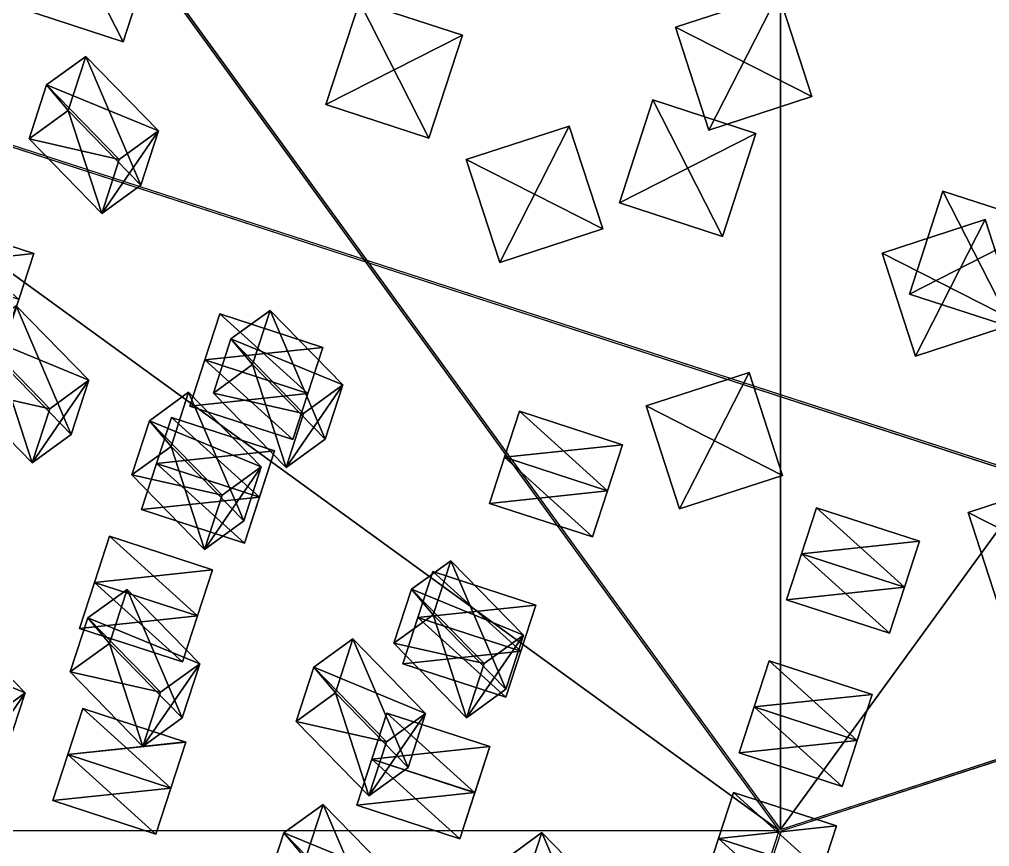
# Model space of a CAD drawing. Header units: metres. Extents: x -324 to 324, y -310 to 311.
# Drawn here: x -132.1 to -42.5, y -191.8 to -115.4 of the extents above; entities that cross this region are included whole.
import ezdxf

# ---------------------------------------------------------------- set-up
doc = ezdxf.new("R2010")
doc.units = ezdxf.units.M

msp = doc.modelspace()

# ---------------------------------------------------------------- linework, layer by layer
for p, q in [((-200, 4.172325e-05, -738), (-61.803432, -190.21129, -738)), ((-61.935295, -190.30717, -738.10077), (-200.13196, -0.09590149, -738.10077)), ((-161.85385, -117.712006, -1261.8993), (61.75289, -190.36646, -1261.8992)), ((61.803394, -190.21127, -1262), (-161.8034, -117.557014, -1262)), ((-61.803432, -190.21129, -738), (161.80338, -117.55707, -738)), ((161.85379, -117.71214, -738.10077), (-61.75302, -190.36641, -738.10077)), ((-100.13974, -307.86996, -938.0959), (-61.935295, -190.30717, -738.10077)), ((-61.75302, -190.36641, -738.10077), (-99.94661, -307.93274, -938.09595))]:
    msp.add_line(p, q)
for points in [[(-61.803432, -190.21129, -738), (-61.803387, 190.21132, -738), (-200, 4.172325e-05, -738), (-199.9999, 0.00014172326, -737.9999)], [(61.803394, -190.21127, -1262), (-161.80339, 117.5571, -1262), (61.803425, 190.21133, -1262), (61.803524, 190.21144, -1261.9999)], [(-61.803432, -190.21129, -738), (161.80342, 117.557045, -738), (-61.803387, 190.21132, -738), (-61.803288, 190.21143, -737.9999)], [(61.803394, -190.21127, -1262), (-161.8034, -117.557014, -1262), (-161.80339, 117.5571, -1262), (-161.80328, 117.5572, -1261.9999)], [(-61.803432, -190.21129, -738), (161.80338, -117.55707, -738), (161.80342, 117.557045, -738), (161.80353, 117.557144, -737.9999)], [(-61.935295, -190.30717, -738.10077), (-200.13196, -0.09590149, -738.10077), (-323.74664, -0.10168457, -938.09595), (-323.74655, -0.10158457, -938.0958)], [(-61.935295, -190.30717, -738.10077), (-323.74664, -0.10168457, -938.09595), (-261.94806, -190.31653, -1061.6997), (-261.94797, -190.31642, -1061.6996)], [(-128.93642, -104.82693, -1265.5), (-132.02658, -114.337494, -1265.5), (-122.516014, -117.427666, -1265.5), (-122.515915, -117.42757, -1265.4999)], [(-122.516014, -117.427666, -1265.5), (-119.42584, -107.9171, -1265.5), (-128.93642, -104.82693, -1265.5), (-128.93631, -104.82683, -1265.4999)], [(-119.42584, -107.9171, -1270.5), (-122.516014, -117.427666, -1270.5), (-132.02658, -114.337494, -1270.5), (-132.02647, -114.337395, -1270.4999)], [(-122.516014, -117.427666, -1270.5), (-119.42584, -107.9171, -1270.5), (-119.42584, -107.9171, -1265.5), (-119.42574, -107.917, -1265.4999)], [(-119.42584, -107.9171, -1265.5), (-122.516014, -117.427666, -1265.5), (-122.516014, -117.427666, -1270.5), (-122.515915, -117.42757, -1270.4999)], [(-103.78385, -123.24338, -1265.5), (-100.69368, -113.73281, -1265.5), (-100.69368, -113.73281, -1270.5), (-100.69358, -113.73271, -1270.4999)], [(-100.69368, -113.73281, -1265.5), (-103.78385, -123.24338, -1265.5), (-94.273285, -126.33355, -1265.5), (-94.273186, -126.33345, -1265.4999)], [(-103.78385, -123.24338, -1270.5), (-100.69368, -113.73281, -1270.5), (-91.18311, -116.82298, -1270.5), (-91.183014, -116.82288, -1270.4999)], [(-100.69368, -113.73281, -1270.5), (-103.78385, -123.24338, -1270.5), (-103.78385, -123.24338, -1265.5), (-103.78375, -123.24328, -1265.4999)], [(-94.273285, -126.33355, -1265.5), (-91.18311, -116.82298, -1265.5), (-100.69368, -113.73281, -1265.5), (-100.69358, -113.73271, -1265.4999)], [(-91.18311, -116.82298, -1265.5), (-91.18311, -116.82298, -1270.5), (-100.69368, -113.73281, -1270.5), (-100.69358, -113.73271, -1270.4999)], [(-100.69368, -113.73281, -1270.5), (-100.69368, -113.73281, -1265.5), (-91.18311, -116.82298, -1265.5), (-91.183014, -116.82288, -1265.4999)], [(-68.42021, -125.58707, -734.5), (-71.51038, -116.0765, -734.5), (-61.999817, -112.98633, -734.5), (-61.999718, -112.98623, -734.4999)], [(-71.51038, -116.0765, -734.5), (-71.51038, -116.0765, -729.5), (-61.999817, -112.98633, -729.5), (-61.999718, -112.98623, -729.4999)], [(-58.90965, -122.496895, -729.5), (-61.999817, -112.98633, -729.5), (-71.51038, -116.0765, -729.5), (-71.510284, -116.0764, -729.4999)], [(-61.999817, -112.98633, -729.5), (-61.999817, -112.98633, -734.5), (-71.51038, -116.0765, -734.5), (-71.510284, -116.0764, -734.4999)], [(-61.999817, -112.98633, -734.5), (-58.90965, -122.496895, -734.5), (-68.42021, -125.58707, -734.5), (-68.42011, -125.58697, -734.4999)], [(-58.90965, -122.496895, -734.5), (-61.999817, -112.98633, -734.5), (-61.999817, -112.98633, -729.5), (-61.999718, -112.98623, -729.4999)], [(-61.999817, -112.98633, -729.5), (-58.90965, -122.496895, -729.5), (-58.90965, -122.496895, -734.5), (-58.90955, -122.496796, -734.4999)], [(-122.516014, -117.427666, -1270.5), (-122.516014, -117.427666, -1265.5), (-132.02658, -114.337494, -1265.5), (-132.02647, -114.337395, -1265.4999)], [(-132.02658, -114.337494, -1265.5), (-132.02658, -114.337494, -1270.5), (-122.516014, -117.427666, -1270.5), (-122.515915, -117.42757, -1270.4999)], [(-68.42021, -125.58707, -729.5), (-71.51038, -116.0765, -729.5), (-71.51038, -116.0765, -734.5), (-71.510284, -116.0764, -734.4999)], [(-71.51038, -116.0765, -729.5), (-68.42021, -125.58707, -729.5), (-58.90965, -122.496895, -729.5), (-58.90955, -122.496796, -729.4999)], [(-71.51038, -116.0765, -734.5), (-68.42021, -125.58707, -734.5), (-68.42021, -125.58707, -729.5), (-68.42011, -125.58697, -729.4999)], [(-91.18311, -116.82298, -1270.5), (-94.273285, -126.33355, -1270.5), (-103.78385, -123.24338, -1270.5), (-103.78375, -123.24328, -1270.4999)], [(-94.273285, -126.33355, -1270.5), (-91.18311, -116.82298, -1270.5), (-91.18311, -116.82298, -1265.5), (-91.183014, -116.82288, -1265.4999)], [(-91.18311, -116.82298, -1265.5), (-94.273285, -126.33355, -1265.5), (-94.273285, -126.33355, -1270.5), (-94.273186, -126.33345, -1270.4999)], [(-100.0555, -307.9384, -938.3003), (-261.85693, -190.37546, -1061.9042), (-161.85385, -117.712006, -1261.8993), (-161.85374, -117.71191, -1261.8992)], [(-100.0555, -307.9384, -938.3003), (-161.85385, -117.712006, -1261.8993), (61.75289, -190.36646, -1261.8992), (61.75299, -190.36635, -1261.899)], [(161.85379, -117.71214, -738.10077), (-61.75302, -190.36641, -738.10077), (-99.94661, -307.93274, -938.09595), (-99.94651, -307.93265, -938.0958)], [(161.85379, -117.71214, -738.10077), (-99.94661, -307.93274, -938.09595), (100.05529, -307.93845, -1061.6997), (100.05539, -307.93835, -1061.6996)], [(-119.246796, -125.67024, -747.01984), (-125.95511, -118.788414, -749.78375), (-129.57306, -121.41701, -747.5474), (-129.57295, -121.41691, -747.5473)], [(-129.57306, -121.41701, -747.5474), (-125.95511, -118.788414, -749.78375), (-127.58004, -123.78866, -758.29004), (-127.57994, -123.78856, -758.2899)], [(-120.87173, -130.67049, -755.5262), (-127.58004, -123.78866, -758.29004), (-125.95511, -118.788414, -749.78375), (-125.95501, -118.788315, -749.7836)], [(-125.95511, -118.788414, -749.78375), (-119.246796, -125.67024, -747.01984), (-120.87173, -130.67049, -755.5262), (-120.87163, -130.67038, -755.52606)], [(-127.58004, -123.78866, -758.29004), (-131.19798, -126.41725, -756.0538), (-129.57306, -121.41701, -747.5474), (-129.57295, -121.41691, -747.5473)], [(-122.86474, -128.29883, -744.78357), (-129.57306, -121.41701, -747.5474), (-131.19798, -126.41725, -756.0538), (-131.19788, -126.41715, -756.05365)], [(-129.57306, -121.41701, -747.5474), (-122.86474, -128.29883, -744.78357), (-119.246796, -125.67024, -747.01984), (-119.2467, -125.67014, -747.0197)], [(-68.42021, -125.58707, -729.5), (-68.42021, -125.58707, -734.5), (-58.90965, -122.496895, -734.5), (-58.90955, -122.496796, -734.4999)], [(-58.90965, -122.496895, -734.5), (-58.90965, -122.496895, -729.5), (-68.42021, -125.58707, -729.5), (-68.42011, -125.58697, -729.4999)], [(-94.273285, -126.33355, -1270.5), (-94.273285, -126.33355, -1265.5), (-103.78385, -123.24338, -1265.5), (-103.78375, -123.24328, -1265.4999)], [(-103.78385, -123.24338, -1265.5), (-103.78385, -123.24338, -1270.5), (-94.273285, -126.33355, -1270.5), (-94.273186, -126.33345, -1270.4999)], [(-76.67984, -132.32074, -1265.5), (-73.58967, -122.810165, -1265.5), (-73.58967, -122.810165, -1270.5), (-73.58957, -122.81007, -1270.4999)], [(-73.58967, -122.810165, -1265.5), (-76.67984, -132.32074, -1265.5), (-67.16927, -135.4109, -1265.5), (-67.169174, -135.4108, -1265.4999)], [(-76.67984, -132.32074, -1270.5), (-73.58967, -122.810165, -1270.5), (-64.0791, -125.90034, -1270.5), (-64.079, -125.90024, -1270.4999)], [(-73.58967, -122.810165, -1270.5), (-76.67984, -132.32074, -1270.5), (-76.67984, -132.32074, -1265.5), (-76.67974, -132.32063, -1265.4999)], [(-67.16927, -135.4109, -1265.5), (-64.0791, -125.90034, -1265.5), (-73.58967, -122.810165, -1265.5), (-73.58957, -122.81007, -1265.4999)], [(-64.0791, -125.90034, -1265.5), (-64.0791, -125.90034, -1270.5), (-73.58967, -122.810165, -1270.5), (-73.58957, -122.81007, -1270.4999)], [(-73.58967, -122.810165, -1270.5), (-73.58967, -122.810165, -1265.5), (-64.0791, -125.90034, -1265.5), (-64.079, -125.90024, -1265.4999)], [(-124.48967, -133.29907, -753.28986), (-131.19798, -126.41725, -756.0538), (-127.58004, -123.78866, -758.29004), (-127.57994, -123.78856, -758.2899)], [(-127.58004, -123.78866, -758.29004), (-120.87173, -130.67049, -755.5262), (-124.48967, -133.29907, -753.28986), (-124.48957, -133.29897, -753.28973)], [(-87.730774, -137.81798, -734.5), (-90.820946, -128.3074, -734.5), (-81.31038, -125.21724, -734.5), (-81.31028, -125.21714, -734.4999)], [(-90.820946, -128.3074, -734.5), (-90.820946, -128.3074, -729.5), (-81.31038, -125.21724, -729.5), (-81.31028, -125.21714, -729.4999)], [(-78.22021, -134.72781, -729.5), (-81.31038, -125.21724, -729.5), (-90.820946, -128.3074, -729.5), (-90.82085, -128.3073, -729.4999)], [(-81.31038, -125.21724, -729.5), (-81.31038, -125.21724, -734.5), (-90.820946, -128.3074, -734.5), (-90.82085, -128.3073, -734.4999)], [(-81.31038, -125.21724, -734.5), (-78.22021, -134.72781, -734.5), (-87.730774, -137.81798, -734.5), (-87.730675, -137.81787, -734.4999)], [(-78.22021, -134.72781, -734.5), (-81.31038, -125.21724, -734.5), (-81.31038, -125.21724, -729.5), (-81.31028, -125.21714, -729.4999)], [(-81.31038, -125.21724, -729.5), (-78.22021, -134.72781, -729.5), (-78.22021, -134.72781, -734.5), (-78.22011, -134.7277, -734.4999)], [(-124.48967, -133.29907, -753.28986), (-120.87173, -130.67049, -755.5262), (-119.246796, -125.67024, -747.01984), (-119.2467, -125.67014, -747.0197)], [(-119.246796, -125.67024, -747.01984), (-122.86474, -128.29883, -744.78357), (-124.48967, -133.29907, -753.28986), (-124.48957, -133.29897, -753.28973)], [(-64.0791, -125.90034, -1270.5), (-67.16927, -135.4109, -1270.5), (-76.67984, -132.32074, -1270.5), (-76.67974, -132.32063, -1270.4999)], [(-67.16927, -135.4109, -1270.5), (-64.0791, -125.90034, -1270.5), (-64.0791, -125.90034, -1265.5), (-64.079, -125.90024, -1265.4999)], [(-64.0791, -125.90034, -1265.5), (-67.16927, -135.4109, -1265.5), (-67.16927, -135.4109, -1270.5), (-67.169174, -135.4108, -1270.4999)], [(-131.19798, -126.41725, -756.0538), (-124.48967, -133.29907, -753.28986), (-122.86474, -128.29883, -744.78357), (-122.86464, -128.29872, -744.78345)], [(-87.730774, -137.81798, -729.5), (-90.820946, -128.3074, -729.5), (-90.820946, -128.3074, -734.5), (-90.82085, -128.3073, -734.4999)], [(-90.820946, -128.3074, -729.5), (-87.730774, -137.81798, -729.5), (-78.22021, -134.72781, -729.5), (-78.22011, -134.7277, -729.4999)], [(-90.820946, -128.3074, -734.5), (-87.730774, -137.81798, -734.5), (-87.730774, -137.81798, -729.5), (-87.730675, -137.81787, -729.4999)], [(-49.906498, -140.74919, -1265.5), (-46.816326, -131.23862, -1265.5), (-46.816326, -131.23862, -1270.5), (-46.816227, -131.23851, -1270.4999)], [(-46.816326, -131.23862, -1265.5), (-49.906498, -140.74919, -1265.5), (-40.39593, -143.83936, -1265.5), (-40.395832, -143.83925, -1265.4999)], [(-49.906498, -140.74919, -1270.5), (-46.816326, -131.23862, -1270.5), (-37.30576, -134.32878, -1270.5), (-37.30566, -134.32867, -1270.4999)], [(-46.816326, -131.23862, -1270.5), (-49.906498, -140.74919, -1270.5), (-49.906498, -140.74919, -1265.5), (-49.9064, -140.74908, -1265.4999)], [(-40.39593, -143.83936, -1265.5), (-37.30576, -134.32878, -1265.5), (-46.816326, -131.23862, -1265.5), (-46.816227, -131.23851, -1265.4999)], [(-37.30576, -134.32878, -1265.5), (-37.30576, -134.32878, -1270.5), (-46.816326, -131.23862, -1270.5), (-46.816227, -131.23851, -1270.4999)], [(-46.816326, -131.23862, -1270.5), (-46.816326, -131.23862, -1265.5), (-37.30576, -134.32878, -1265.5), (-37.30566, -134.32867, -1265.4999)], [(-67.16927, -135.4109, -1270.5), (-67.16927, -135.4109, -1265.5), (-76.67984, -132.32074, -1265.5), (-76.67974, -132.32063, -1265.4999)], [(-76.67984, -132.32074, -1265.5), (-76.67984, -132.32074, -1270.5), (-67.16927, -135.4109, -1270.5), (-67.169174, -135.4108, -1270.4999)], [(-141.6608, -138.15514, -1254.5022), (-140.27885, -133.902, -1252.2659), (-130.7683, -136.99217, -1252.2659), (-130.76819, -136.99207, -1252.2657)], [(-132.15039, -141.24583, -1243.3218), (-130.7683, -136.99217, -1252.2659), (-140.27885, -133.902, -1252.2659), (-140.27875, -133.90189, -1252.2657)], [(-49.344707, -146.46422, -734.5), (-52.434875, -136.95364, -734.5), (-42.924313, -133.86348, -734.5), (-42.924213, -133.86337, -734.4999)], [(-52.434875, -136.95364, -734.5), (-52.434875, -136.95364, -729.5), (-42.924313, -133.86348, -729.5), (-42.924213, -133.86337, -729.4999)], [(-39.834145, -143.37405, -729.5), (-42.924313, -133.86348, -729.5), (-52.434875, -136.95364, -729.5), (-52.434776, -136.95354, -729.4999)], [(-42.924313, -133.86348, -729.5), (-42.924313, -133.86348, -734.5), (-52.434875, -136.95364, -734.5), (-52.434776, -136.95354, -734.4999)], [(-37.30576, -134.32878, -1270.5), (-40.39593, -143.83936, -1270.5), (-49.906498, -140.74919, -1270.5), (-49.9064, -140.74908, -1270.4999)], [(-42.924313, -133.86348, -734.5), (-39.834145, -143.37405, -734.5), (-49.344707, -146.46422, -734.5), (-49.34461, -146.46411, -734.4999)], [(-39.834145, -143.37405, -734.5), (-42.924313, -133.86348, -734.5), (-42.924313, -133.86348, -729.5), (-42.924213, -133.86337, -729.4999)], [(-42.924313, -133.86348, -729.5), (-39.834145, -143.37405, -729.5), (-39.834145, -143.37405, -734.5), (-39.834045, -143.37395, -734.4999)], [(-87.730774, -137.81798, -729.5), (-87.730774, -137.81798, -734.5), (-78.22021, -134.72781, -734.5), (-78.22011, -134.7277, -734.4999)], [(-78.22021, -134.72781, -734.5), (-78.22021, -134.72781, -729.5), (-87.730774, -137.81798, -729.5), (-87.730675, -137.81787, -729.4999)], [(-130.7683, -136.99217, -1252.2659), (-132.15022, -141.24532, -1254.5022), (-141.6608, -138.15514, -1254.5022), (-141.66069, -138.15503, -1254.5021)], [(-133.53233, -145.49898, -1245.5581), (-132.15022, -141.24532, -1254.5022), (-130.7683, -136.99217, -1252.2659), (-130.76819, -136.99207, -1252.2657)], [(-130.7683, -136.99217, -1252.2659), (-132.15039, -141.24583, -1243.3218), (-133.53233, -145.49898, -1245.5581), (-133.53223, -145.49887, -1245.558)], [(-49.344707, -146.46422, -729.5), (-52.434875, -136.95364, -729.5), (-52.434875, -136.95364, -734.5), (-52.434776, -136.95354, -734.4999)], [(-52.434875, -136.95364, -729.5), (-49.344707, -146.46422, -729.5), (-39.834145, -143.37405, -729.5), (-39.834045, -143.37395, -729.4999)], [(-52.434875, -136.95364, -734.5), (-49.344707, -146.46422, -734.5), (-49.344707, -146.46422, -729.5), (-49.34461, -146.46411, -729.4999)], [(-40.39593, -143.83936, -1270.5), (-40.39593, -143.83936, -1265.5), (-49.906498, -140.74919, -1265.5), (-49.9064, -140.74908, -1265.4999)], [(-49.906498, -140.74919, -1265.5), (-49.906498, -140.74919, -1270.5), (-40.39593, -143.83936, -1270.5), (-40.395832, -143.83925, -1270.4999)], [(-125.67411, -148.70876, -784.4983), (-132.38243, -141.82693, -787.2622), (-136.00037, -144.45552, -785.0259), (-136.00026, -144.45541, -785.02576)], [(-127.29904, -153.709, -793.00464), (-134.00735, -146.82718, -795.7685), (-132.38243, -141.82693, -787.2622), (-132.38232, -141.82683, -787.2621)], [(-132.38243, -141.82693, -787.2622), (-125.67411, -148.70876, -784.4983), (-127.29904, -153.709, -793.00464), (-127.29894, -153.7089, -793.0045)], [(-102.22818, -149.13786, -747.07104), (-108.93649, -142.25604, -749.83496), (-112.554436, -144.88463, -747.59863), (-112.55434, -144.88452, -747.5985)], [(-112.554436, -144.88463, -747.59863), (-108.93649, -142.25604, -749.83496), (-110.561424, -147.25629, -758.34125), (-110.561325, -147.25618, -758.3411)], [(-103.85311, -154.1381, -755.5774), (-110.561424, -147.25629, -758.34125), (-108.93649, -142.25604, -749.83496), (-108.93639, -142.25594, -749.83484)], [(-108.93649, -142.25604, -749.83496), (-102.22818, -149.13786, -747.07104), (-103.85311, -154.1381, -755.5774), (-103.85301, -154.138, -755.5773)], [(-113.58507, -142.57536, -1252.2659), (-114.96717, -146.82903, -1243.3218), (-105.45661, -149.9192, -1243.3218), (-105.45651, -149.9191, -1243.3217)], [(-114.96717, -146.82903, -1243.3218), (-113.58507, -142.57536, -1252.2659), (-114.967, -146.8285, -1254.5022), (-114.9669, -146.8284, -1254.5021)], [(-114.967, -146.8285, -1254.5022), (-113.58507, -142.57536, -1252.2659), (-104.07451, -145.66554, -1252.2659), (-104.07441, -145.66544, -1252.2657)], [(-105.45661, -149.9192, -1243.3218), (-104.07451, -145.66554, -1252.2659), (-113.58507, -142.57536, -1252.2659), (-113.58497, -142.57526, -1252.2657)], [(-49.344707, -146.46422, -729.5), (-49.344707, -146.46422, -734.5), (-39.834145, -143.37405, -734.5), (-39.834045, -143.37395, -734.4999)], [(-39.834145, -143.37405, -734.5), (-39.834145, -143.37405, -729.5), (-49.344707, -146.46422, -729.5), (-49.34461, -146.46411, -729.4999)], [(-129.29205, -151.33734, -782.262), (-136.00037, -144.45552, -785.0259), (-137.6253, -149.45576, -793.5322), (-137.6252, -149.45566, -793.5321)], [(-136.00037, -144.45552, -785.0259), (-129.29205, -151.33734, -782.262), (-125.67411, -148.70876, -784.4983), (-125.67401, -148.70865, -784.49817)], [(-110.561424, -147.25629, -758.34125), (-114.17937, -149.88487, -756.105), (-112.554436, -144.88463, -747.59863), (-112.55434, -144.88452, -747.5985)], [(-105.84612, -151.76645, -744.8348), (-112.554436, -144.88463, -747.59863), (-114.17937, -149.88487, -756.105), (-114.17927, -149.88477, -756.10486)], [(-112.554436, -144.88463, -747.59863), (-105.84612, -151.76645, -744.8348), (-102.22818, -149.13786, -747.07104), (-102.22808, -149.13776, -747.0709)], [(-104.07451, -145.66554, -1252.2659), (-105.45644, -149.91869, -1254.5022), (-114.967, -146.8285, -1254.5022), (-114.9669, -146.8284, -1254.5021)], [(-106.83855, -154.17235, -1245.5581), (-105.45644, -149.91869, -1254.5022), (-104.07451, -145.66554, -1252.2659), (-104.07441, -145.66544, -1252.2657)], [(-104.07451, -145.66554, -1252.2659), (-105.45661, -149.9192, -1243.3218), (-106.83855, -154.17235, -1245.5581), (-106.83845, -154.17224, -1245.558)], [(-130.91698, -156.33759, -790.7683), (-137.6253, -149.45576, -793.5322), (-134.00735, -146.82718, -795.7685), (-134.00725, -146.82707, -795.7684)], [(-134.00735, -146.82718, -795.7685), (-127.29904, -153.709, -793.00464), (-130.91698, -156.33759, -790.7683), (-130.91687, -156.33748, -790.7682)], [(-116.349106, -151.08217, -1245.5581), (-114.967, -146.8285, -1254.5022), (-105.45644, -149.91869, -1254.5022), (-105.456345, -149.91858, -1254.5021)], [(-114.967, -146.8285, -1254.5022), (-116.349106, -151.08217, -1245.5581), (-114.96717, -146.82903, -1243.3218), (-114.96707, -146.82892, -1243.3217)], [(-114.96717, -146.82903, -1243.3218), (-116.349106, -151.08217, -1245.5581), (-106.83855, -154.17235, -1245.5581), (-106.83845, -154.17224, -1245.558)], [(-106.83855, -154.17235, -1245.5581), (-105.45661, -149.9192, -1243.3218), (-114.96717, -146.82903, -1243.3218), (-114.96707, -146.82892, -1243.3217)], [(-107.471054, -156.7667, -753.34106), (-114.17937, -149.88487, -756.105), (-110.561424, -147.25629, -758.34125), (-110.561325, -147.25618, -758.3411)], [(-110.561424, -147.25629, -758.34125), (-103.85311, -154.1381, -755.5774), (-107.471054, -156.7667, -753.34106), (-107.470955, -156.76659, -753.34094)], [(-130.91698, -156.33759, -790.7683), (-127.29904, -153.709, -793.00464), (-125.67411, -148.70876, -784.4983), (-125.67401, -148.70865, -784.49817)], [(-125.67411, -148.70876, -784.4983), (-129.29205, -151.33734, -782.262), (-130.91698, -156.33759, -790.7683), (-130.91687, -156.33748, -790.7682)], [(-71.12881, -160.58185, -734.5), (-74.21898, -151.07127, -734.5), (-64.70841, -147.98111, -734.5), (-64.70831, -147.981, -734.4999)], [(-74.21898, -151.07127, -734.5), (-74.21898, -151.07127, -729.5), (-64.70841, -147.98111, -729.5), (-64.70831, -147.981, -729.4999)], [(-61.618244, -157.49168, -729.5), (-64.70841, -147.98111, -729.5), (-74.21898, -151.07127, -729.5), (-74.21888, -151.07117, -729.4999)], [(-64.70841, -147.98111, -729.5), (-64.70841, -147.98111, -734.5), (-74.21898, -151.07127, -734.5), (-74.21888, -151.07117, -734.4999)], [(-64.70841, -147.98111, -734.5), (-61.618244, -157.49168, -734.5), (-71.12881, -160.58185, -734.5), (-71.12871, -160.58174, -734.4999)], [(-61.618244, -157.49168, -734.5), (-64.70841, -147.98111, -734.5), (-64.70841, -147.98111, -729.5), (-64.70831, -147.981, -729.4999)], [(-64.70841, -147.98111, -729.5), (-61.618244, -157.49168, -729.5), (-61.618244, -157.49168, -734.5), (-61.618145, -157.49158, -734.4999)], [(-137.6253, -149.45576, -793.5322), (-130.91698, -156.33759, -790.7683), (-129.29205, -151.33734, -782.262), (-129.29195, -151.33723, -782.2619)], [(-107.471054, -156.7667, -753.34106), (-103.85311, -154.1381, -755.5774), (-102.22818, -149.13786, -747.07104), (-102.22808, -149.13776, -747.0709)], [(-102.22818, -149.13786, -747.07104), (-105.84612, -151.76645, -744.8348), (-107.471054, -156.7667, -753.34106), (-107.470955, -156.76659, -753.34094)], [(-109.75237, -156.69862, -768.13104), (-116.460686, -149.8168, -770.89496), (-120.07863, -152.44539, -768.6586), (-120.07853, -152.44528, -768.6585)], [(-120.07863, -152.44539, -768.6586), (-116.460686, -149.8168, -770.89496), (-118.08562, -154.81705, -779.40125), (-118.08552, -154.81694, -779.4011)], [(-111.377304, -161.69887, -776.6374), (-118.08562, -154.81705, -779.40125), (-116.460686, -149.8168, -770.89496), (-116.46059, -149.8167, -770.89484)], [(-116.460686, -149.8168, -770.89496), (-109.75237, -156.69862, -768.13104), (-111.377304, -161.69887, -776.6374), (-111.377205, -161.69876, -776.63727)], [(-105.45644, -149.91869, -1254.5022), (-106.83855, -154.17235, -1245.5581), (-116.349106, -151.08217, -1245.5581), (-116.34901, -151.08206, -1245.558)], [(-114.17937, -149.88487, -756.105), (-107.471054, -156.7667, -753.34106), (-105.84612, -151.76645, -744.8348), (-105.84602, -151.76634, -744.83466)], [(-71.12881, -160.58185, -729.5), (-74.21898, -151.07127, -729.5), (-74.21898, -151.07127, -734.5), (-74.21888, -151.07117, -734.4999)], [(-74.21898, -151.07127, -729.5), (-71.12881, -160.58185, -729.5), (-61.618244, -157.49168, -729.5), (-61.618145, -157.49158, -729.4999)], [(-74.21898, -151.07127, -734.5), (-71.12881, -160.58185, -734.5), (-71.12881, -160.58185, -729.5), (-71.12871, -160.58174, -729.4999)], [(-118.04817, -152.14491, -1231.3077), (-119.430275, -156.39857, -1222.3636), (-109.919716, -159.48875, -1222.3636), (-109.91962, -159.48865, -1222.3635)], [(-119.430275, -156.39857, -1222.3636), (-118.04817, -152.14491, -1231.3077), (-119.43011, -156.39806, -1233.5441), (-119.43001, -156.39795, -1233.544)], [(-119.43011, -156.39806, -1233.5441), (-118.04817, -152.14491, -1231.3077), (-108.53761, -155.23509, -1231.3077), (-108.53751, -155.23499, -1231.3076)], [(-109.919716, -159.48875, -1222.3636), (-108.53761, -155.23509, -1231.3077), (-118.04817, -152.14491, -1231.3077), (-118.04807, -152.1448, -1231.3076)], [(-85.91171, -151.567, -1252.2659), (-87.293816, -155.82066, -1243.3218), (-77.78326, -158.91084, -1243.3218), (-77.78316, -158.91074, -1243.3217)], [(-87.293816, -155.82066, -1243.3218), (-85.91171, -151.567, -1252.2659), (-87.29365, -155.82014, -1254.5022), (-87.29355, -155.82004, -1254.5021)], [(-87.29365, -155.82014, -1254.5022), (-85.91171, -151.567, -1252.2659), (-76.40115, -154.65718, -1252.2659), (-76.401054, -154.65707, -1252.2657)], [(-77.78326, -158.91084, -1243.3218), (-76.40115, -154.65718, -1252.2659), (-85.91171, -151.567, -1252.2659), (-85.91161, -151.5669, -1252.2657)], [(-118.08562, -154.81705, -779.40125), (-121.70356, -157.44563, -777.165), (-120.07863, -152.44539, -768.6586), (-120.07853, -152.44528, -768.6585)], [(-113.370316, -159.32721, -765.8948), (-120.07863, -152.44539, -768.6586), (-121.70356, -157.44563, -777.165), (-121.70346, -157.44553, -777.16486)], [(-120.07863, -152.44539, -768.6586), (-113.370316, -159.32721, -765.8948), (-109.75237, -156.69862, -768.13104), (-109.75227, -156.69852, -768.1309)], [(-114.99525, -164.32745, -774.40106), (-121.70356, -157.44563, -777.165), (-118.08562, -154.81705, -779.40125), (-118.08552, -154.81694, -779.4011)], [(-118.08562, -154.81705, -779.40125), (-111.377304, -161.69887, -776.6374), (-114.99525, -164.32745, -774.40106), (-114.99515, -164.32735, -774.40094)], [(-76.40115, -154.65718, -1252.2659), (-77.78309, -158.91032, -1254.5022), (-87.29365, -155.82014, -1254.5022), (-87.29355, -155.82004, -1254.5021)], [(-79.16519, -163.16399, -1245.5581), (-77.78309, -158.91032, -1254.5022), (-76.40115, -154.65718, -1252.2659), (-76.401054, -154.65707, -1252.2657)], [(-76.40115, -154.65718, -1252.2659), (-77.78326, -158.91084, -1243.3218), (-79.16519, -163.16399, -1245.5581), (-79.16509, -163.16388, -1245.558)], [(-108.53761, -155.23509, -1231.3077), (-109.91955, -159.48824, -1233.5441), (-119.43011, -156.39806, -1233.5441), (-119.43001, -156.39795, -1233.544)], [(-111.30165, -163.7419, -1224.6), (-109.91955, -159.48824, -1233.5441), (-108.53761, -155.23509, -1231.3077), (-108.53751, -155.23499, -1231.3076)], [(-108.53761, -155.23509, -1231.3077), (-109.919716, -159.48875, -1222.3636), (-111.30165, -163.7419, -1224.6), (-111.30155, -163.74179, -1224.5999)], [(-88.67575, -160.0738, -1245.5581), (-87.29365, -155.82014, -1254.5022), (-77.78309, -158.91032, -1254.5022), (-77.78299, -158.91022, -1254.5021)], [(-87.29365, -155.82014, -1254.5022), (-88.67575, -160.0738, -1245.5581), (-87.293816, -155.82066, -1243.3218), (-87.29372, -155.82056, -1243.3217)], [(-87.293816, -155.82066, -1243.3218), (-88.67575, -160.0738, -1245.5581), (-79.16519, -163.16399, -1245.5581), (-79.16509, -163.16388, -1245.558)], [(-79.16519, -163.16399, -1245.5581), (-77.78326, -158.91084, -1243.3218), (-87.293816, -155.82066, -1243.3218), (-87.29372, -155.82056, -1243.3217)], [(-120.81221, -160.65172, -1224.6), (-119.43011, -156.39806, -1233.5441), (-109.91955, -159.48824, -1233.5441), (-109.91945, -159.48813, -1233.544)], [(-119.43011, -156.39806, -1233.5441), (-120.81221, -160.65172, -1224.6), (-119.430275, -156.39857, -1222.3636), (-119.430176, -156.39847, -1222.3635)], [(-119.430275, -156.39857, -1222.3636), (-120.81221, -160.65172, -1224.6), (-111.30165, -163.7419, -1224.6), (-111.30155, -163.74179, -1224.5999)], [(-111.30165, -163.7419, -1224.6), (-109.919716, -159.48875, -1222.3636), (-119.430275, -156.39857, -1222.3636), (-119.430176, -156.39847, -1222.3635)], [(-114.99525, -164.32745, -774.40106), (-111.377304, -161.69887, -776.6374), (-109.75237, -156.69862, -768.13104), (-109.75227, -156.69852, -768.1309)], [(-109.75237, -156.69862, -768.13104), (-113.370316, -159.32721, -765.8948), (-114.99525, -164.32745, -774.40106), (-114.99515, -164.32735, -774.40094)], [(-121.70356, -157.44563, -777.165), (-114.99525, -164.32745, -774.40106), (-113.370316, -159.32721, -765.8948), (-113.37022, -159.3271, -765.89465)], [(-71.12881, -160.58185, -729.5), (-71.12881, -160.58185, -734.5), (-61.618244, -157.49168, -734.5), (-61.618145, -157.49158, -734.4999)], [(-61.618244, -157.49168, -734.5), (-61.618244, -157.49168, -729.5), (-71.12881, -160.58185, -729.5), (-71.12871, -160.58174, -729.4999)], [(-41.39973, -170.41638, -734.5), (-44.4899, -160.9058, -734.5), (-34.979336, -157.81564, -734.5), (-34.979237, -157.81554, -734.4999)], [(-44.4899, -160.9058, -734.5), (-44.4899, -160.9058, -729.5), (-34.979336, -157.81564, -729.5), (-34.979237, -157.81554, -729.4999)], [(-31.889166, -167.32622, -729.5), (-34.979336, -157.81564, -729.5), (-44.4899, -160.9058, -729.5), (-44.4898, -160.9057, -729.4999)], [(-34.979336, -157.81564, -729.5), (-34.979336, -157.81564, -734.5), (-44.4899, -160.9058, -734.5), (-44.4898, -160.9057, -734.4999)], [(-77.78309, -158.91032, -1254.5022), (-79.16519, -163.16399, -1245.5581), (-88.67575, -160.0738, -1245.5581), (-88.67565, -160.0737, -1245.558)], [(-109.91955, -159.48824, -1233.5441), (-111.30165, -163.7419, -1224.6), (-120.81221, -160.65172, -1224.6), (-120.81211, -160.65161, -1224.5999)], [(-58.483242, -160.47908, -1252.2659), (-59.86535, -164.73274, -1243.3218), (-50.354786, -167.82292, -1243.3218), (-50.354687, -167.82281, -1243.3217)], [(-59.86535, -164.73274, -1243.3218), (-58.483242, -160.47908, -1252.2659), (-59.865177, -164.73222, -1254.5022), (-59.865078, -164.73212, -1254.5021)], [(-59.865177, -164.73222, -1254.5022), (-58.483242, -160.47908, -1252.2659), (-48.97268, -163.56926, -1252.2659), (-48.97258, -163.56915, -1252.2657)], [(-50.354786, -167.82292, -1243.3218), (-48.97268, -163.56926, -1252.2659), (-58.483242, -160.47908, -1252.2659), (-58.483143, -160.47897, -1252.2657)], [(-41.39973, -170.41638, -729.5), (-44.4899, -160.9058, -729.5), (-44.4899, -160.9058, -734.5), (-44.4898, -160.9057, -734.4999)], [(-44.4899, -160.9058, -729.5), (-41.39973, -170.41638, -729.5), (-31.889166, -167.32622, -729.5), (-31.889067, -167.32611, -729.4999)], [(-44.4899, -160.9058, -734.5), (-41.39973, -170.41638, -734.5), (-41.39973, -170.41638, -729.5), (-41.39963, -170.41628, -729.4999)], [(-123.7798, -163.1187, -1206.8949), (-125.1619, -167.37236, -1197.9508), (-115.651344, -170.46254, -1197.9508), (-115.651245, -170.46243, -1197.9507)], [(-125.1619, -167.37236, -1197.9508), (-123.7798, -163.1187, -1206.8949), (-125.161736, -167.37184, -1209.1312), (-125.16164, -167.37173, -1209.1311)], [(-125.161736, -167.37184, -1209.1312), (-123.7798, -163.1187, -1206.8949), (-114.26924, -166.20888, -1206.8949), (-114.26914, -166.20877, -1206.8948)], [(-115.651344, -170.46254, -1197.9508), (-114.26924, -166.20888, -1206.8949), (-123.7798, -163.1187, -1206.8949), (-123.7797, -163.11859, -1206.8948)], [(-48.97268, -163.56926, -1252.2659), (-50.354614, -167.8224, -1254.5022), (-59.865177, -164.73222, -1254.5022), (-59.865078, -164.73212, -1254.5021)], [(-51.73672, -172.07607, -1245.5581), (-50.354614, -167.8224, -1254.5022), (-48.97268, -163.56926, -1252.2659), (-48.97258, -163.56915, -1252.2657)], [(-48.97268, -163.56926, -1252.2659), (-50.354786, -167.82292, -1243.3218), (-51.73672, -172.07607, -1245.5581), (-51.73662, -172.07596, -1245.558)], [(-61.247284, -168.98589, -1245.5581), (-59.865177, -164.73222, -1254.5022), (-50.354614, -167.8224, -1254.5022), (-50.354515, -167.8223, -1254.5021)], [(-59.865177, -164.73222, -1254.5022), (-61.247284, -168.98589, -1245.5581), (-59.86535, -164.73274, -1243.3218), (-59.86525, -164.73264, -1243.3217)], [(-59.86535, -164.73274, -1243.3218), (-61.247284, -168.98589, -1245.5581), (-51.73672, -172.07607, -1245.5581), (-51.73662, -172.07596, -1245.558)], [(-51.73672, -172.07607, -1245.5581), (-50.354786, -167.82292, -1243.3218), (-59.86535, -164.73274, -1243.3218), (-59.86525, -164.73264, -1243.3217)], [(-85.55504, -172.25108, -747.2645), (-92.26335, -165.36926, -750.02844), (-95.881294, -167.99785, -747.7921), (-95.881195, -167.99774, -747.792)], [(-95.881294, -167.99785, -747.7921), (-92.26335, -165.36926, -750.02844), (-93.88828, -170.3695, -758.5347), (-93.88818, -170.3694, -758.5346)], [(-87.17997, -177.25133, -755.7709), (-93.88828, -170.3695, -758.5347), (-92.26335, -165.36926, -750.02844), (-92.26325, -165.36916, -750.0283)], [(-92.26335, -165.36926, -750.02844), (-85.55504, -172.25108, -747.2645), (-87.17997, -177.25133, -755.7709), (-87.17987, -177.25122, -755.77075)], [(-114.26924, -166.20888, -1206.8949), (-115.65118, -170.46202, -1209.1312), (-125.161736, -167.37184, -1209.1312), (-125.16164, -167.37173, -1209.1311)], [(-117.03328, -174.71568, -1200.1871), (-115.65118, -170.46202, -1209.1312), (-114.26924, -166.20888, -1206.8949), (-114.26914, -166.20877, -1206.8948)], [(-114.26924, -166.20888, -1206.8949), (-115.651344, -170.46254, -1197.9508), (-117.03328, -174.71568, -1200.1871), (-117.03318, -174.71558, -1200.187)], [(-93.91922, -166.37874, -1219.1473), (-95.30132, -170.6324, -1210.2032), (-85.790764, -173.72258, -1210.2032), (-85.790665, -173.72247, -1210.2031)], [(-95.30132, -170.6324, -1210.2032), (-93.91922, -166.37874, -1219.1473), (-95.301155, -170.63188, -1221.3837), (-95.301056, -170.63177, -1221.3835)], [(-95.301155, -170.63188, -1221.3837), (-93.91922, -166.37874, -1219.1473), (-84.40866, -169.46892, -1219.1473), (-84.40856, -169.46881, -1219.1472)], [(-85.790764, -173.72258, -1210.2032), (-84.40866, -169.46892, -1219.1473), (-93.91922, -166.37874, -1219.1473), (-93.91912, -166.37863, -1219.1472)], [(-126.54384, -171.6255, -1200.1871), (-125.161736, -167.37184, -1209.1312), (-115.65118, -170.46202, -1209.1312), (-115.65108, -170.46191, -1209.1311)], [(-125.161736, -167.37184, -1209.1312), (-126.54384, -171.6255, -1200.1871), (-125.1619, -167.37236, -1197.9508), (-125.161804, -167.37225, -1197.9507)], [(-125.1619, -167.37236, -1197.9508), (-126.54384, -171.6255, -1200.1871), (-117.03328, -174.71568, -1200.1871), (-117.03318, -174.71558, -1200.187)], [(-117.03328, -174.71568, -1200.1871), (-115.651344, -170.46254, -1197.9508), (-125.1619, -167.37236, -1197.9508), (-125.161804, -167.37225, -1197.9507)], [(-115.4375, -174.90172, -798.7251), (-122.14581, -168.0199, -801.489), (-125.763756, -170.64848, -799.2527), (-125.76366, -170.64838, -799.25256)], [(-125.763756, -170.64848, -799.2527), (-122.14581, -168.0199, -801.489), (-123.770744, -173.02014, -809.9953), (-123.770645, -173.02003, -809.9952)], [(-117.06243, -179.90196, -807.23145), (-123.770744, -173.02014, -809.9953), (-122.14581, -168.0199, -801.489), (-122.14571, -168.01979, -801.4889)], [(-122.14581, -168.0199, -801.489), (-115.4375, -174.90172, -798.7251), (-117.06243, -179.90196, -807.23145), (-117.06233, -179.90186, -807.2313)], [(-93.88828, -170.3695, -758.5347), (-97.506226, -172.9981, -756.29846), (-95.881294, -167.99785, -747.7921), (-95.881195, -167.99774, -747.792)], [(-89.17298, -174.87967, -745.02826), (-95.881294, -167.99785, -747.7921), (-97.506226, -172.9981, -756.29846), (-97.50613, -172.99799, -756.29834)], [(-95.881294, -167.99785, -747.7921), (-89.17298, -174.87967, -745.02826), (-85.55504, -172.25108, -747.2645), (-85.55494, -172.25098, -747.2644)], [(-50.354614, -167.8224, -1254.5022), (-51.73672, -172.07607, -1245.5581), (-61.247284, -168.98589, -1245.5581), (-61.247185, -168.98578, -1245.558)], [(-84.40866, -169.46892, -1219.1473), (-85.790596, -173.72206, -1221.3837), (-95.301155, -170.63188, -1221.3837), (-95.301056, -170.63177, -1221.3835)], [(-87.1727, -177.97572, -1212.4396), (-85.790596, -173.72206, -1221.3837), (-84.40866, -169.46892, -1219.1473), (-84.40856, -169.46881, -1219.1472)], [(-84.40866, -169.46892, -1219.1473), (-85.790764, -173.72258, -1210.2032), (-87.1727, -177.97572, -1212.4396), (-87.1726, -177.97562, -1212.4395)], [(-131.55078, -177.56557, -827.92487), (-138.25911, -170.68375, -830.6888), (-141.87704, -173.31233, -828.45245), (-141.87694, -173.31223, -828.45233)], [(-138.25911, -170.68375, -830.6888), (-131.55078, -177.56557, -827.92487), (-133.17572, -182.56581, -836.4312), (-133.17561, -182.5657, -836.4311)], [(-123.770744, -173.02014, -809.9953), (-127.38869, -175.64873, -807.75903), (-125.763756, -170.64848, -799.2527), (-125.76366, -170.64838, -799.25256)], [(-119.05544, -177.5303, -796.48883), (-125.763756, -170.64848, -799.2527), (-127.38869, -175.64873, -807.75903), (-127.38859, -175.64862, -807.7589)], [(-115.65118, -170.46202, -1209.1312), (-117.03328, -174.71568, -1200.1871), (-126.54384, -171.6255, -1200.1871), (-126.54374, -171.6254, -1200.187)], [(-125.763756, -170.64848, -799.2527), (-119.05544, -177.5303, -796.48883), (-115.4375, -174.90172, -798.7251), (-115.4374, -174.90161, -798.725)], [(-90.79791, -179.87991, -753.53455), (-97.506226, -172.9981, -756.29846), (-93.88828, -170.3695, -758.5347), (-93.88818, -170.3694, -758.5346)], [(-96.68326, -174.88554, -1212.4396), (-95.301155, -170.63188, -1221.3837), (-85.790596, -173.72206, -1221.3837), (-85.7905, -173.72195, -1221.3835)], [(-95.301155, -170.63188, -1221.3837), (-96.68326, -174.88554, -1212.4396), (-95.30132, -170.6324, -1210.2032), (-95.30122, -170.6323, -1210.2031)], [(-95.30132, -170.6324, -1210.2032), (-96.68326, -174.88554, -1212.4396), (-87.1727, -177.97572, -1212.4396), (-87.1726, -177.97562, -1212.4395)], [(-87.1727, -177.97572, -1212.4396), (-85.790764, -173.72258, -1210.2032), (-95.30132, -170.6324, -1210.2032), (-95.30122, -170.6323, -1210.2031)], [(-93.88828, -170.3695, -758.5347), (-87.17997, -177.25133, -755.7709), (-90.79791, -179.87991, -753.53455), (-90.79781, -179.8798, -753.5344)], [(-94.58129, -179.4727, -770.356), (-101.289604, -172.59088, -773.11993), (-104.90755, -175.21947, -770.8836), (-104.90745, -175.21936, -770.8835)], [(-104.90755, -175.21947, -770.8836), (-101.289604, -172.59088, -773.11993), (-102.914536, -177.59113, -781.6262), (-102.91444, -177.59102, -781.6261)], [(-96.20622, -184.47295, -778.86237), (-102.914536, -177.59113, -781.6262), (-101.289604, -172.59088, -773.11993), (-101.289505, -172.59077, -773.1198)], [(-101.289604, -172.59088, -773.11993), (-94.58129, -179.4727, -770.356), (-96.20622, -184.47295, -778.86237), (-96.20612, -184.47284, -778.86224)], [(-90.79791, -179.87991, -753.53455), (-87.17997, -177.25133, -755.7709), (-85.55504, -172.25108, -747.2645), (-85.55494, -172.25098, -747.2644)], [(-85.55504, -172.25108, -747.2645), (-89.17298, -174.87967, -745.02826), (-90.79791, -179.87991, -753.53455), (-90.79781, -179.8798, -753.5344)], [(-141.87704, -173.31233, -828.45245), (-135.16873, -180.19415, -825.6886), (-131.55078, -177.56557, -827.92487), (-131.55067, -177.56546, -827.92474)], [(-120.680374, -182.53055, -804.9951), (-127.38869, -175.64873, -807.75903), (-123.770744, -173.02014, -809.9953), (-123.770645, -173.02003, -809.9952)], [(-123.770744, -173.02014, -809.9953), (-117.06243, -179.90196, -807.23145), (-120.680374, -182.53055, -804.9951), (-120.680275, -182.53044, -804.995)], [(-97.506226, -172.9981, -756.29846), (-90.79791, -179.87991, -753.53455), (-89.17298, -174.87967, -745.02826), (-89.17288, -174.87956, -745.02814)], [(-85.790596, -173.72206, -1221.3837), (-87.1727, -177.97572, -1212.4396), (-96.68326, -174.88554, -1212.4396), (-96.68316, -174.88544, -1212.4395)], [(-62.864094, -174.62852, -1222.6481), (-64.2462, -178.88219, -1213.704), (-54.735638, -181.97237, -1213.704), (-54.73554, -181.97226, -1213.7039)], [(-64.2462, -178.88219, -1213.704), (-62.864094, -174.62852, -1222.6481), (-64.24603, -178.88167, -1224.8844), (-64.24593, -178.88156, -1224.8843)], [(-64.24603, -178.88167, -1224.8844), (-62.864094, -174.62852, -1222.6481), (-53.35353, -177.7187, -1222.6481), (-53.35343, -177.7186, -1222.648)], [(-54.735638, -181.97237, -1213.704), (-53.35353, -177.7187, -1222.6481), (-62.864094, -174.62852, -1222.6481), (-62.863995, -174.62842, -1222.648)], [(-120.680374, -182.53055, -804.9951), (-117.06243, -179.90196, -807.23145), (-115.4375, -174.90172, -798.7251), (-115.4374, -174.90161, -798.725)], [(-115.4375, -174.90172, -798.7251), (-119.05544, -177.5303, -796.48883), (-120.680374, -182.53055, -804.9951), (-120.680275, -182.53044, -804.995)], [(-102.914536, -177.59113, -781.6262), (-106.53248, -180.21971, -779.38995), (-104.90755, -175.21947, -770.8836), (-104.90745, -175.21936, -770.8835)], [(-98.199234, -182.10129, -768.11975), (-104.90755, -175.21947, -770.8836), (-106.53248, -180.21971, -779.38995), (-106.53238, -180.2196, -779.38983)], [(-104.90755, -175.21947, -770.8836), (-98.199234, -182.10129, -768.11975), (-94.58129, -179.4727, -770.356), (-94.58119, -179.4726, -770.3559)], [(-127.38869, -175.64873, -807.75903), (-120.680374, -182.53055, -804.9951), (-119.05544, -177.5303, -796.48883), (-119.05534, -177.5302, -796.4887)], [(-136.79366, -185.1944, -834.1949), (-133.17572, -182.56581, -836.4312), (-131.55078, -177.56557, -827.92487), (-131.55067, -177.56546, -827.92474)], [(-131.55078, -177.56557, -827.92487), (-135.16873, -180.19415, -825.6886), (-136.79366, -185.1944, -834.1949), (-136.79355, -185.19429, -834.19476)], [(-99.824165, -187.10153, -776.62604), (-106.53248, -180.21971, -779.38995), (-102.914536, -177.59113, -781.6262), (-102.91444, -177.59102, -781.6261)], [(-102.914536, -177.59113, -781.6262), (-96.20622, -184.47295, -778.86237), (-99.824165, -187.10153, -776.62604), (-99.824066, -187.10143, -776.6259)], [(-53.35353, -177.7187, -1222.6481), (-54.735466, -181.97185, -1224.8844), (-64.24603, -178.88167, -1224.8844), (-64.24593, -178.88156, -1224.8843)], [(-56.117573, -186.22551, -1215.9403), (-54.735466, -181.97185, -1224.8844), (-53.35353, -177.7187, -1222.6481), (-53.35343, -177.7186, -1222.648)], [(-53.35353, -177.7187, -1222.6481), (-54.735638, -181.97237, -1213.704), (-56.117573, -186.22551, -1215.9403), (-56.117474, -186.2254, -1215.9402)], [(-126.24214, -179.02983, -1175.1122), (-127.624245, -183.2835, -1166.1681), (-118.113686, -186.37367, -1166.1681), (-118.11359, -186.37357, -1166.168)], [(-127.624245, -183.2835, -1166.1681), (-126.24214, -179.02983, -1175.1122), (-127.62408, -183.28297, -1177.3485), (-127.62398, -183.28287, -1177.3484)], [(-127.62408, -183.28297, -1177.3485), (-126.24214, -179.02983, -1175.1122), (-116.73158, -182.12001, -1175.1122), (-116.73148, -182.1199, -1175.112)], [(-118.113686, -186.37367, -1166.1681), (-116.73158, -182.12001, -1175.1122), (-126.24214, -179.02983, -1175.1122), (-126.24204, -179.02972, -1175.112)], [(-65.628136, -183.13533, -1215.9403), (-64.24603, -178.88167, -1224.8844), (-54.735466, -181.97185, -1224.8844), (-54.735367, -181.97174, -1224.8843)], [(-64.24603, -178.88167, -1224.8844), (-65.628136, -183.13533, -1215.9403), (-64.2462, -178.88219, -1213.704), (-64.2461, -178.88208, -1213.7039)], [(-64.2462, -178.88219, -1213.704), (-65.628136, -183.13533, -1215.9403), (-56.117573, -186.22551, -1215.9403), (-56.117474, -186.2254, -1215.9402)], [(-56.117573, -186.22551, -1215.9403), (-54.735638, -181.97237, -1213.704), (-64.2462, -178.88219, -1213.704), (-64.2461, -178.88208, -1213.7039)], [(-99.824165, -187.10153, -776.62604), (-96.20622, -184.47295, -778.86237), (-94.58129, -179.4727, -770.356), (-94.58119, -179.4726, -770.3559)], [(-94.58129, -179.4727, -770.356), (-98.199234, -182.10129, -768.11975), (-99.824165, -187.10153, -776.62604), (-99.824066, -187.10143, -776.6259)], [(-98.16857, -179.45686, -1191.6484), (-99.550674, -183.71053, -1182.7043), (-90.040115, -186.8007, -1182.7043), (-90.040016, -186.8006, -1182.7042)], [(-99.550674, -183.71053, -1182.7043), (-98.16857, -179.45686, -1191.6484), (-99.55051, -183.71, -1193.8848), (-99.55041, -183.7099, -1193.8846)], [(-99.55051, -183.71, -1193.8848), (-98.16857, -179.45686, -1191.6484), (-88.65801, -182.54704, -1191.6484), (-88.65791, -182.54694, -1191.6483)], [(-90.040115, -186.8007, -1182.7043), (-88.65801, -182.54704, -1191.6484), (-98.16857, -179.45686, -1191.6484), (-98.16847, -179.45676, -1191.6483)], [(-106.53248, -180.21971, -779.38995), (-99.824165, -187.10153, -776.62604), (-98.199234, -182.10129, -768.11975), (-98.199135, -182.10118, -768.1196)], [(-116.73158, -182.12001, -1175.1122), (-118.11352, -186.37315, -1177.3485), (-127.62408, -183.28297, -1177.3485), (-127.62398, -183.28287, -1177.3484)], [(-119.49562, -190.62682, -1168.4044), (-118.11352, -186.37315, -1177.3485), (-116.73158, -182.12001, -1175.1122), (-116.73148, -182.1199, -1175.112)], [(-116.73158, -182.12001, -1175.1122), (-118.113686, -186.37367, -1166.1681), (-119.49562, -190.62682, -1168.4044), (-119.49552, -190.62671, -1168.4043)], [(-88.65801, -182.54704, -1191.6484), (-90.03995, -186.80019, -1193.8848), (-99.55051, -183.71, -1193.8848), (-99.55041, -183.7099, -1193.8846)], [(-91.42205, -191.05385, -1184.9407), (-90.03995, -186.80019, -1193.8848), (-88.65801, -182.54704, -1191.6484), (-88.65791, -182.54694, -1191.6483)], [(-88.65801, -182.54704, -1191.6484), (-90.040115, -186.8007, -1182.7043), (-91.42205, -191.05385, -1184.9407), (-91.42195, -191.05374, -1184.9406)], [(-54.735466, -181.97185, -1224.8844), (-56.117573, -186.22551, -1215.9403), (-65.628136, -183.13533, -1215.9403), (-65.62804, -183.13522, -1215.9402)], [(-129.00618, -187.53664, -1168.4044), (-127.62408, -183.28297, -1177.3485), (-118.11352, -186.37315, -1177.3485), (-118.11342, -186.37305, -1177.3484)], [(-127.62408, -183.28297, -1177.3485), (-129.00618, -187.53664, -1168.4044), (-127.624245, -183.2835, -1166.1681), (-127.624146, -183.28339, -1166.168)], [(-127.624245, -183.2835, -1166.1681), (-129.00618, -187.53664, -1168.4044), (-119.49562, -190.62682, -1168.4044), (-119.49552, -190.62671, -1168.4043)], [(-119.49562, -190.62682, -1168.4044), (-118.113686, -186.37367, -1166.1681), (-127.624245, -183.2835, -1166.1681), (-127.624146, -183.28339, -1166.168)], [(-100.93261, -187.96367, -1184.9407), (-99.55051, -183.71, -1193.8848), (-90.03995, -186.80019, -1193.8848), (-90.03985, -186.80008, -1193.8846)], [(-99.55051, -183.71, -1193.8848), (-100.93261, -187.96367, -1184.9407), (-99.550674, -183.71053, -1182.7043), (-99.550575, -183.71042, -1182.7042)], [(-99.550674, -183.71053, -1182.7043), (-100.93261, -187.96367, -1184.9407), (-91.42205, -191.05385, -1184.9407), (-91.42195, -191.05374, -1184.9406)], [(-91.42205, -191.05385, -1184.9407), (-90.040115, -186.8007, -1182.7043), (-99.550674, -183.71053, -1182.7043), (-99.550575, -183.71042, -1182.7042)], [(-118.11352, -186.37315, -1177.3485), (-119.49562, -190.62682, -1168.4044), (-129.00618, -187.53664, -1168.4044), (-129.00607, -187.53653, -1168.4043)], [(-90.03995, -186.80019, -1193.8848), (-91.42205, -191.05385, -1184.9407), (-100.93261, -187.96367, -1184.9407), (-100.93251, -187.96356, -1184.9406)], [(-66.16269, -186.7804, -1197.4983), (-67.54479, -191.03406, -1188.5542), (-58.03423, -194.12424, -1188.5542), (-58.03413, -194.12413, -1188.5541)], [(-67.54479, -191.03406, -1188.5542), (-66.16269, -186.7804, -1197.4983), (-67.544624, -191.03354, -1199.7346), (-67.544525, -191.03343, -1199.7345)], [(-67.544624, -191.03354, -1199.7346), (-66.16269, -186.7804, -1197.4983), (-56.652122, -189.87057, -1197.4983), (-56.652023, -189.87047, -1197.4982)], [(-58.03423, -194.12424, -1188.5542), (-56.652122, -189.87057, -1197.4983), (-66.16269, -186.7804, -1197.4983), (-66.16259, -186.78029, -1197.4982)], [(-97.34152, -194.77052, -792.8031), (-104.049835, -187.8887, -795.567), (-107.66778, -190.51729, -793.3307), (-107.66768, -190.51718, -793.33057)], [(-107.66778, -190.51729, -793.3307), (-104.049835, -187.8887, -795.567), (-105.67477, -192.88895, -804.0733), (-105.67467, -192.88884, -804.0732)], [(-98.96645, -199.77077, -801.30945), (-105.67477, -192.88895, -804.0733), (-104.049835, -187.8887, -795.567), (-104.049736, -187.8886, -795.5669)], [(-104.049835, -187.8887, -795.567), (-97.34152, -194.77052, -792.8031), (-98.96645, -199.77077, -801.30945), (-98.966354, -199.77066, -801.3093)], [(-56.652122, -189.87057, -1197.4983), (-58.034058, -194.12372, -1199.7346), (-67.544624, -191.03354, -1199.7346), (-67.544525, -191.03343, -1199.7345)], [(-59.416164, -198.37738, -1190.7905), (-58.034058, -194.12372, -1199.7346), (-56.652122, -189.87057, -1197.4983), (-56.652023, -189.87047, -1197.4982)], [(-56.652122, -189.87057, -1197.4983), (-58.03423, -194.12424, -1188.5542), (-59.416164, -198.37738, -1190.7905), (-59.416065, -198.37727, -1190.7904)], [(-61.935295, -190.30717, -738.10077), (-261.94806, -190.31653, -1061.6997), (-100.13974, -307.86996, -938.0959), (-100.13964, -307.86987, -938.09576)], [(-105.67477, -192.88895, -804.0733), (-109.29271, -195.51753, -801.83704), (-107.66778, -190.51729, -793.3307), (-107.66768, -190.51718, -793.33057)], [(-100.959465, -197.39911, -790.56683), (-107.66778, -190.51729, -793.3307), (-109.29271, -195.51753, -801.83704), (-109.29261, -195.51743, -801.8369)], [(-107.66778, -190.51729, -793.3307), (-100.959465, -197.39911, -790.56683), (-97.34152, -194.77052, -792.8031), (-97.34142, -194.77042, -792.803)], [(-100.0555, -307.9384, -938.3003), (61.75289, -190.36646, -1261.8992), (99.94637, -307.9328, -1061.904), (99.94647, -307.9327, -1061.9039)], [(-77.13466, -197.37059, -763.1679), (-83.84297, -190.48877, -765.9318), (-87.460915, -193.11736, -763.6955), (-87.460815, -193.11725, -763.6954)], [(-87.460915, -193.11736, -763.6955), (-83.84297, -190.48877, -765.9318), (-85.4679, -195.48901, -774.4381), (-85.467804, -195.4889, -774.438)], [(-78.75959, -202.37083, -771.67426), (-85.4679, -195.48901, -774.4381), (-83.84297, -190.48877, -765.9318), (-83.84287, -190.48866, -765.9317)], [(-83.84297, -190.48877, -765.9318), (-77.13466, -197.37059, -763.1679), (-78.75959, -202.37083, -771.67426), (-78.75949, -202.37073, -771.67413)], [(-68.92673, -195.2872, -1190.7905), (-67.544624, -191.03354, -1199.7346), (-58.034058, -194.12372, -1199.7346), (-58.03396, -194.12361, -1199.7345)], [(-67.544624, -191.03354, -1199.7346), (-68.92673, -195.2872, -1190.7905), (-67.54479, -191.03406, -1188.5542), (-67.54469, -191.03395, -1188.5541)], [(-67.54479, -191.03406, -1188.5542), (-68.92673, -195.2872, -1190.7905), (-59.416164, -198.37738, -1190.7905), (-59.416065, -198.37727, -1190.7904)], [(-59.416164, -198.37738, -1190.7905), (-58.03423, -194.12424, -1188.5542), (-67.54479, -191.03406, -1188.5542), (-67.54469, -191.03395, -1188.5541)]]:
    msp.add_3dface(points)

doc.saveas('drawing.dxf')
